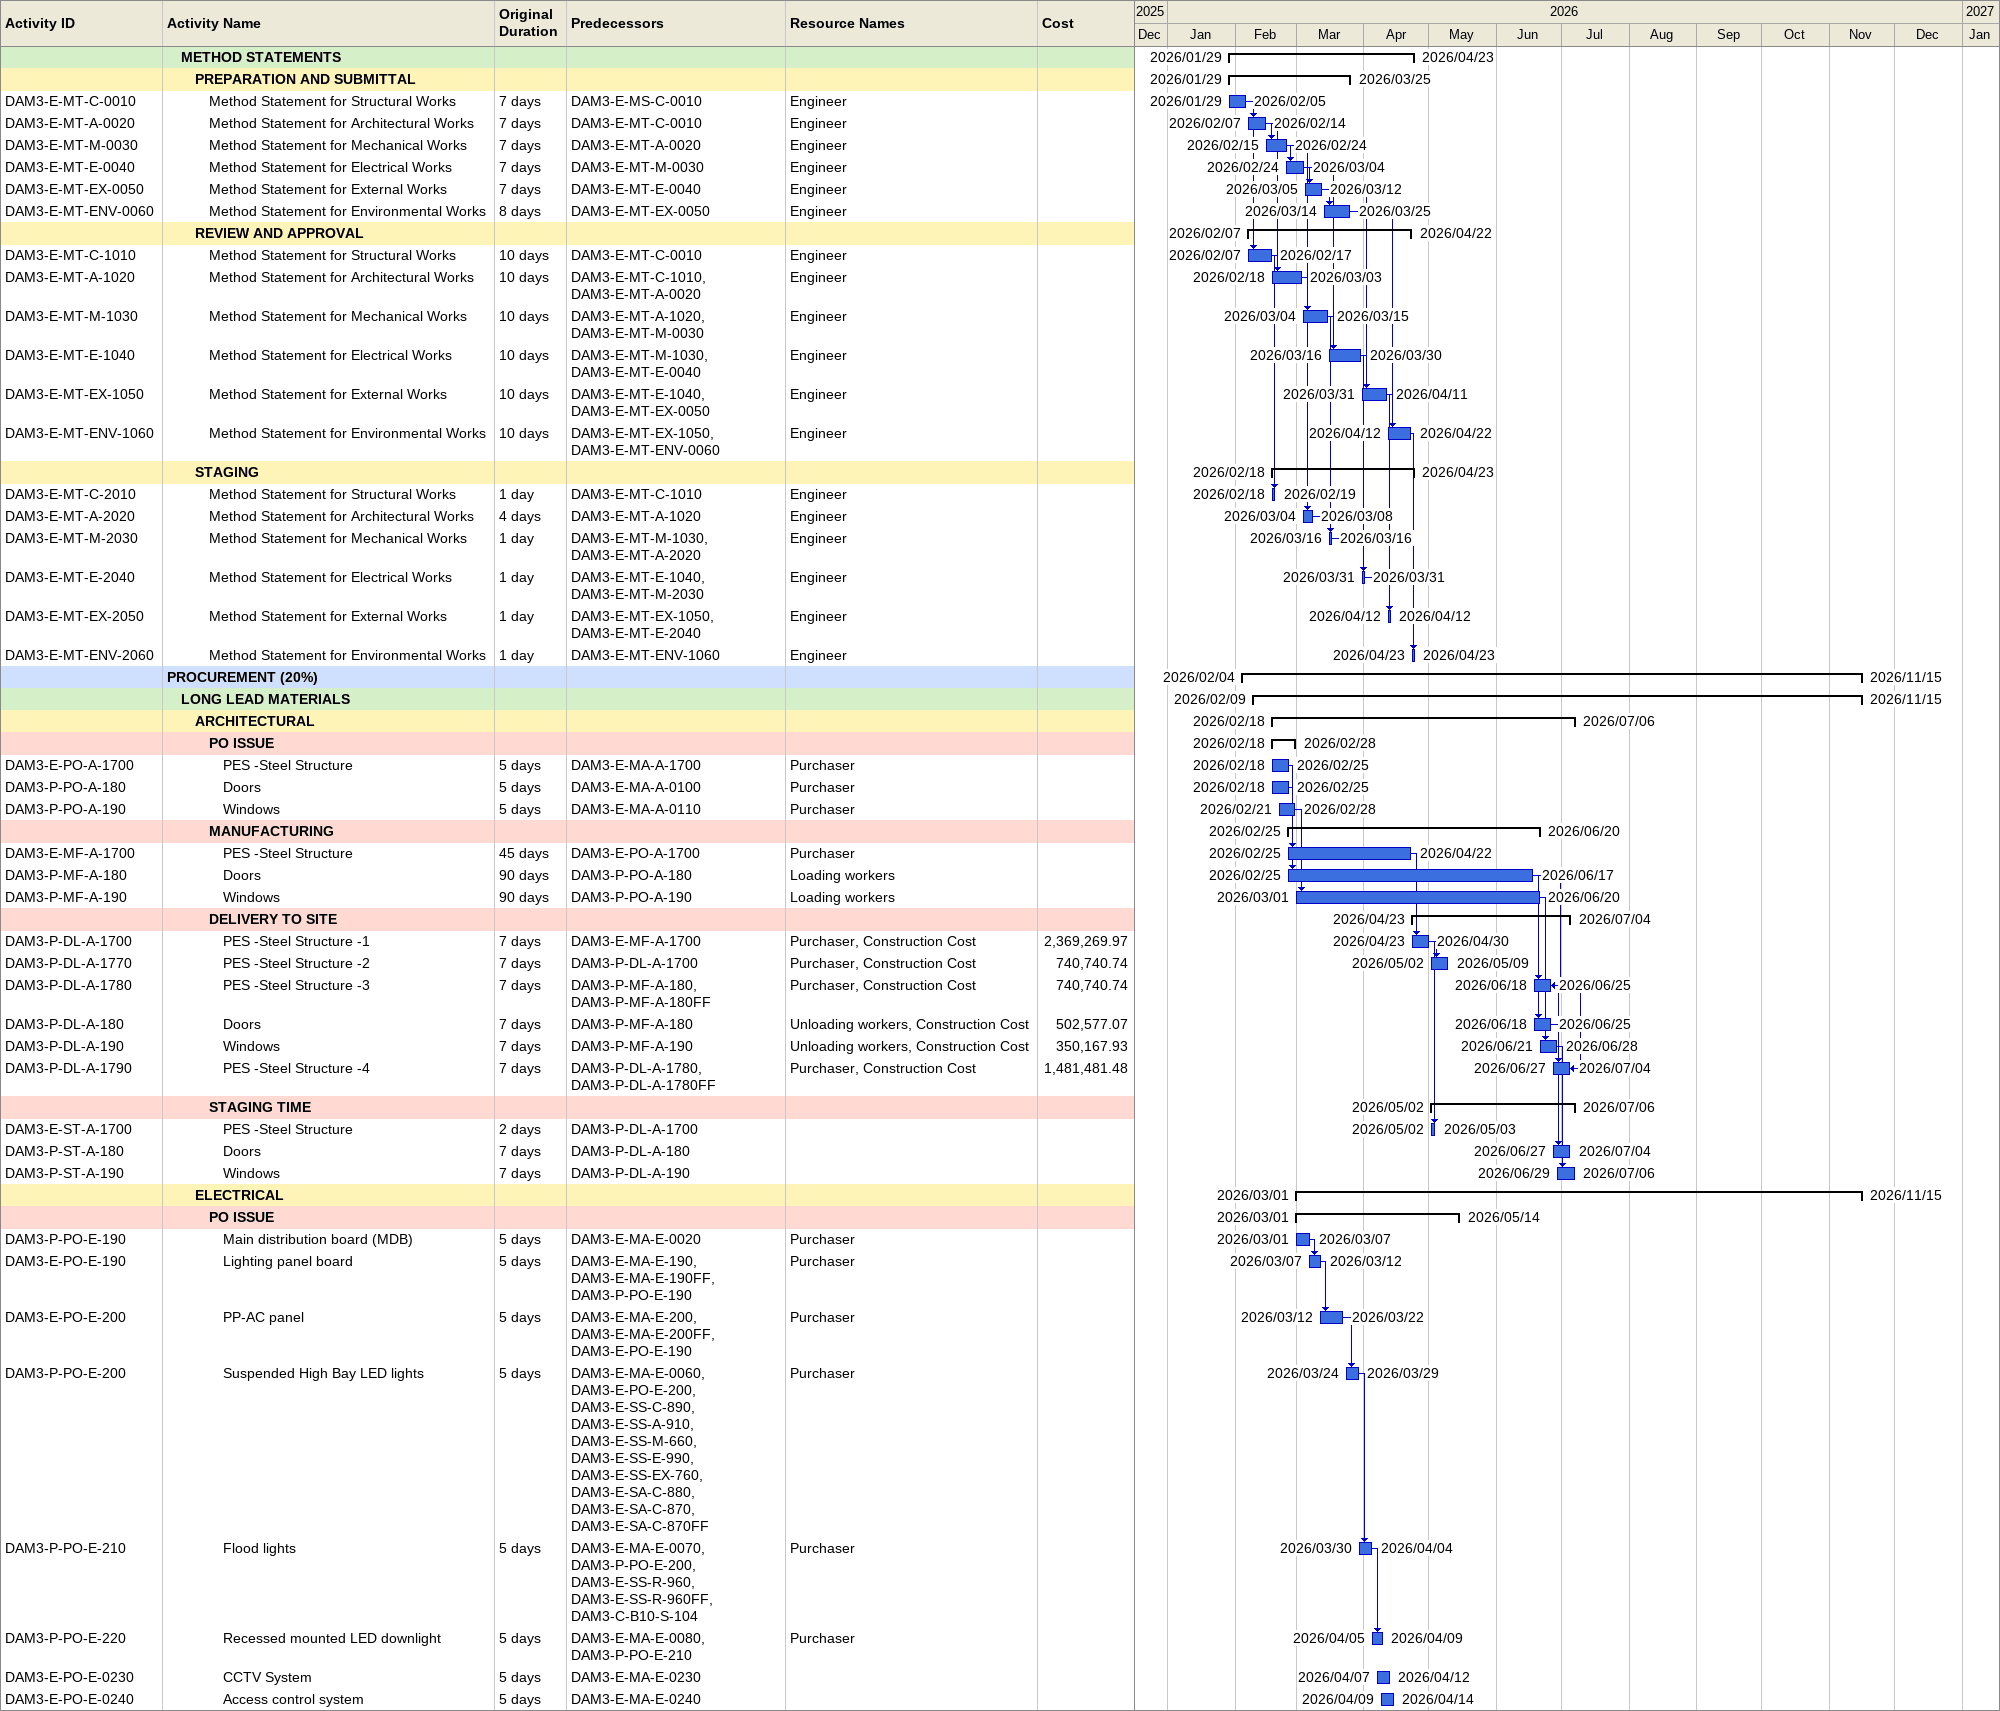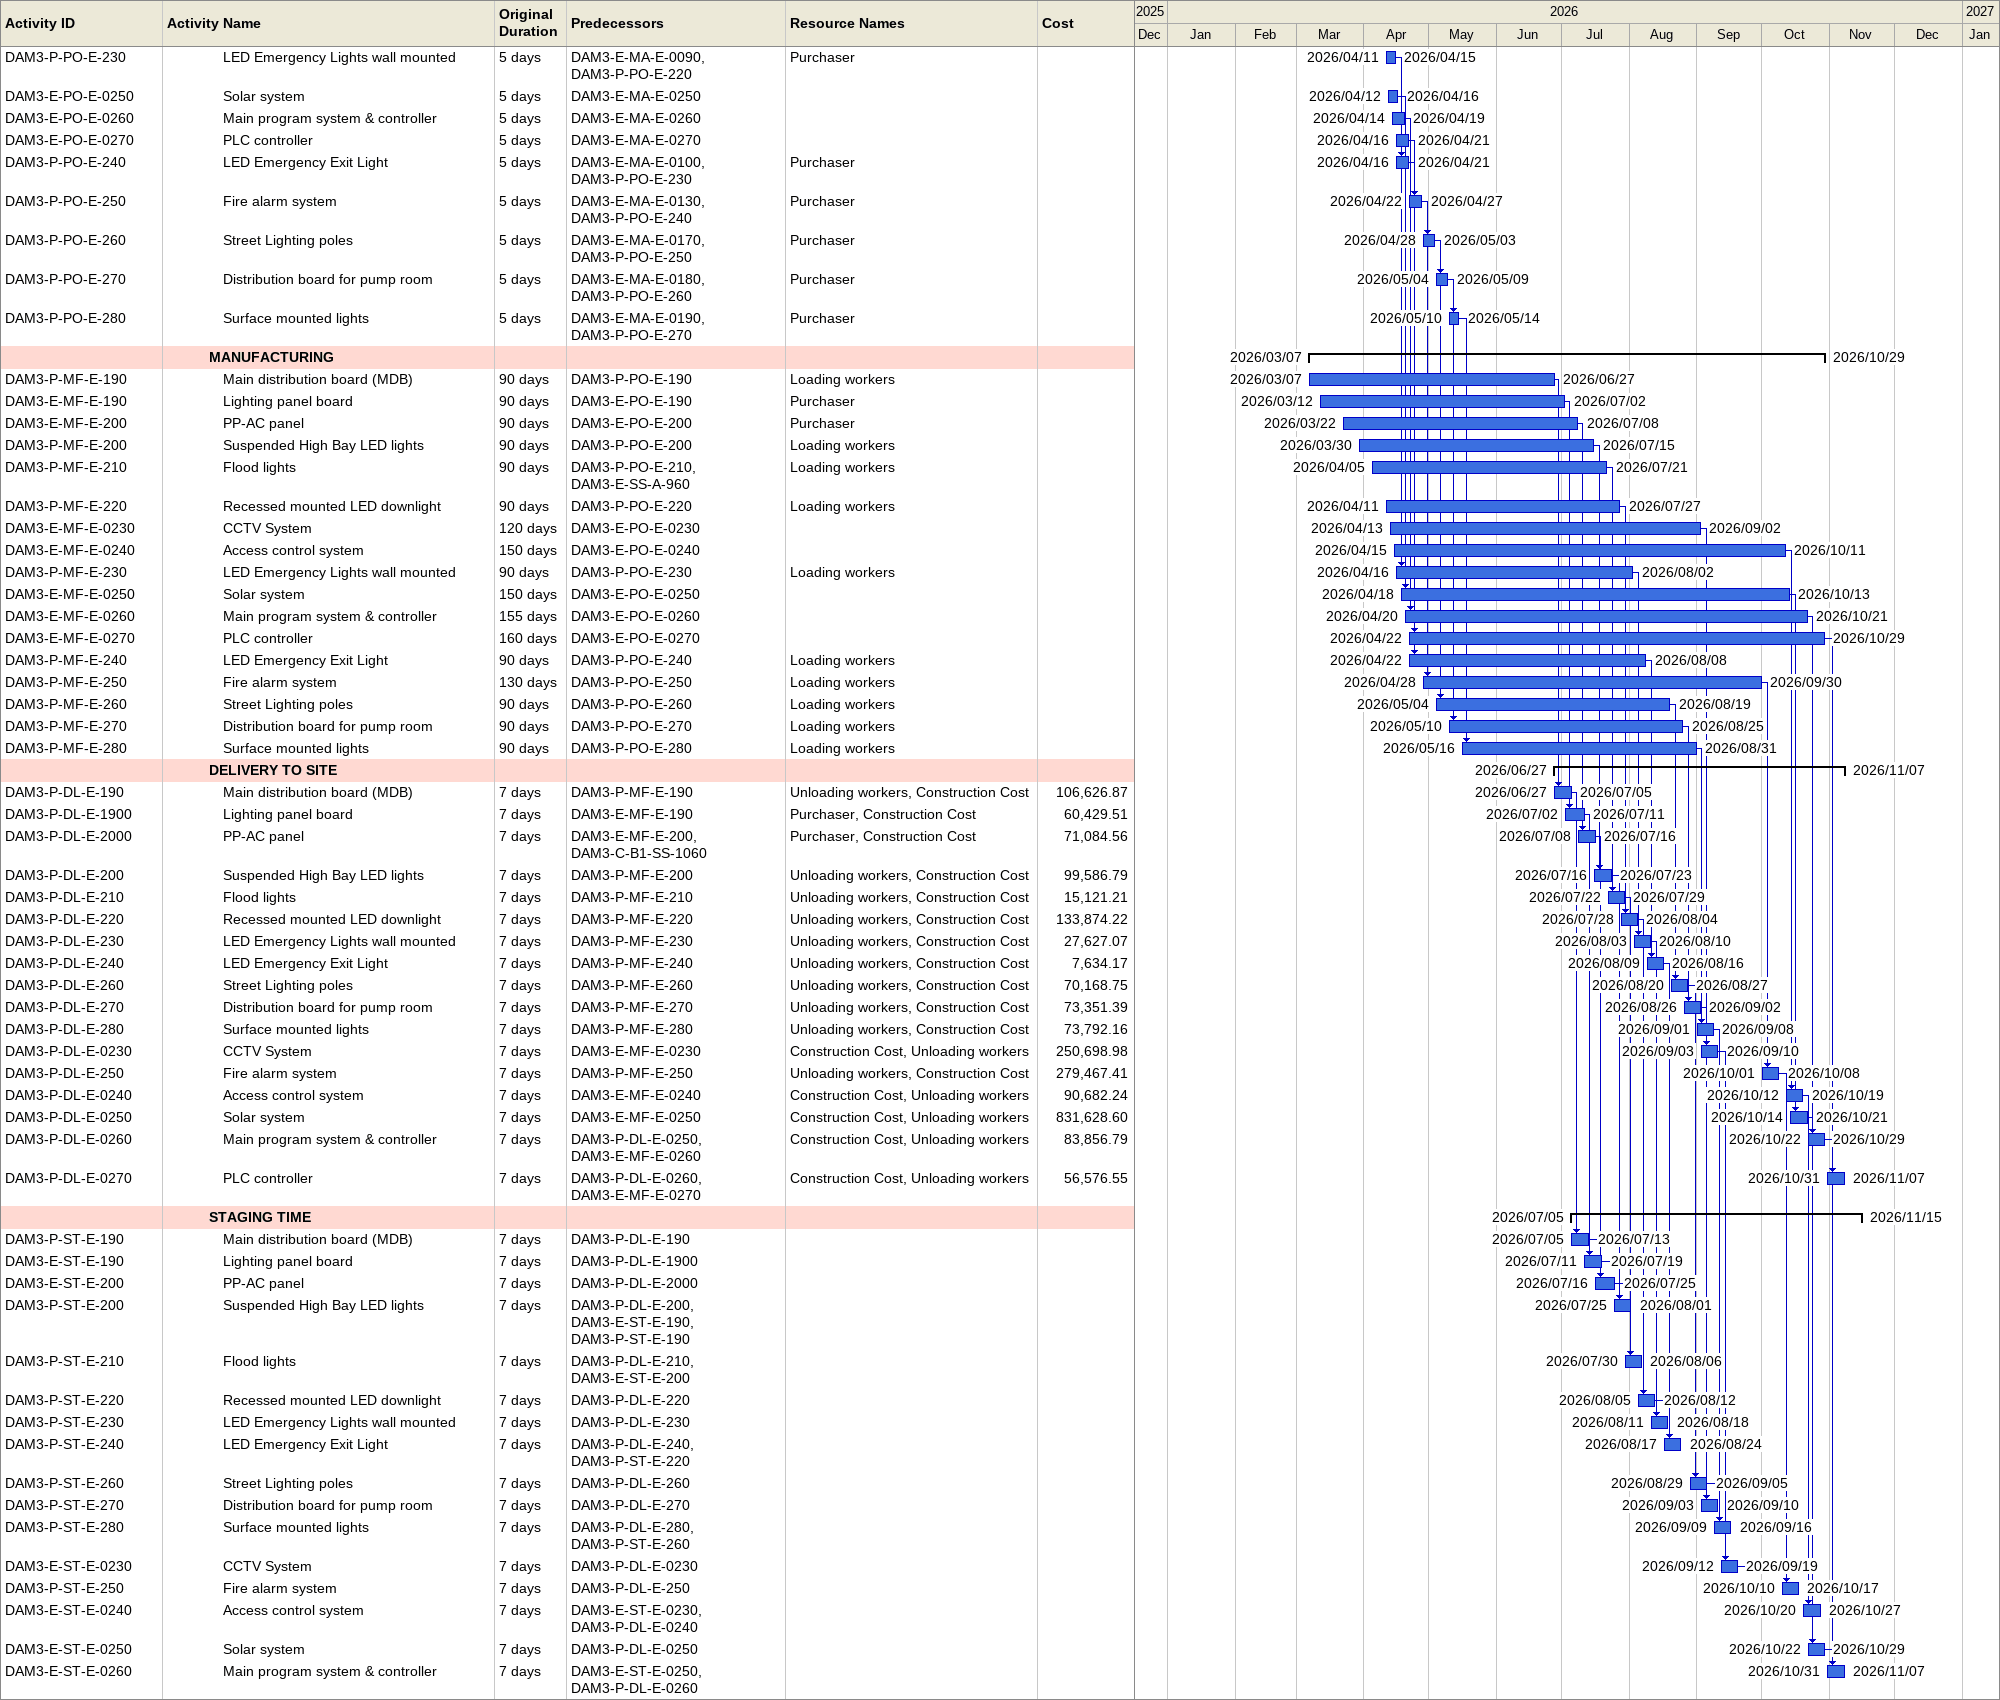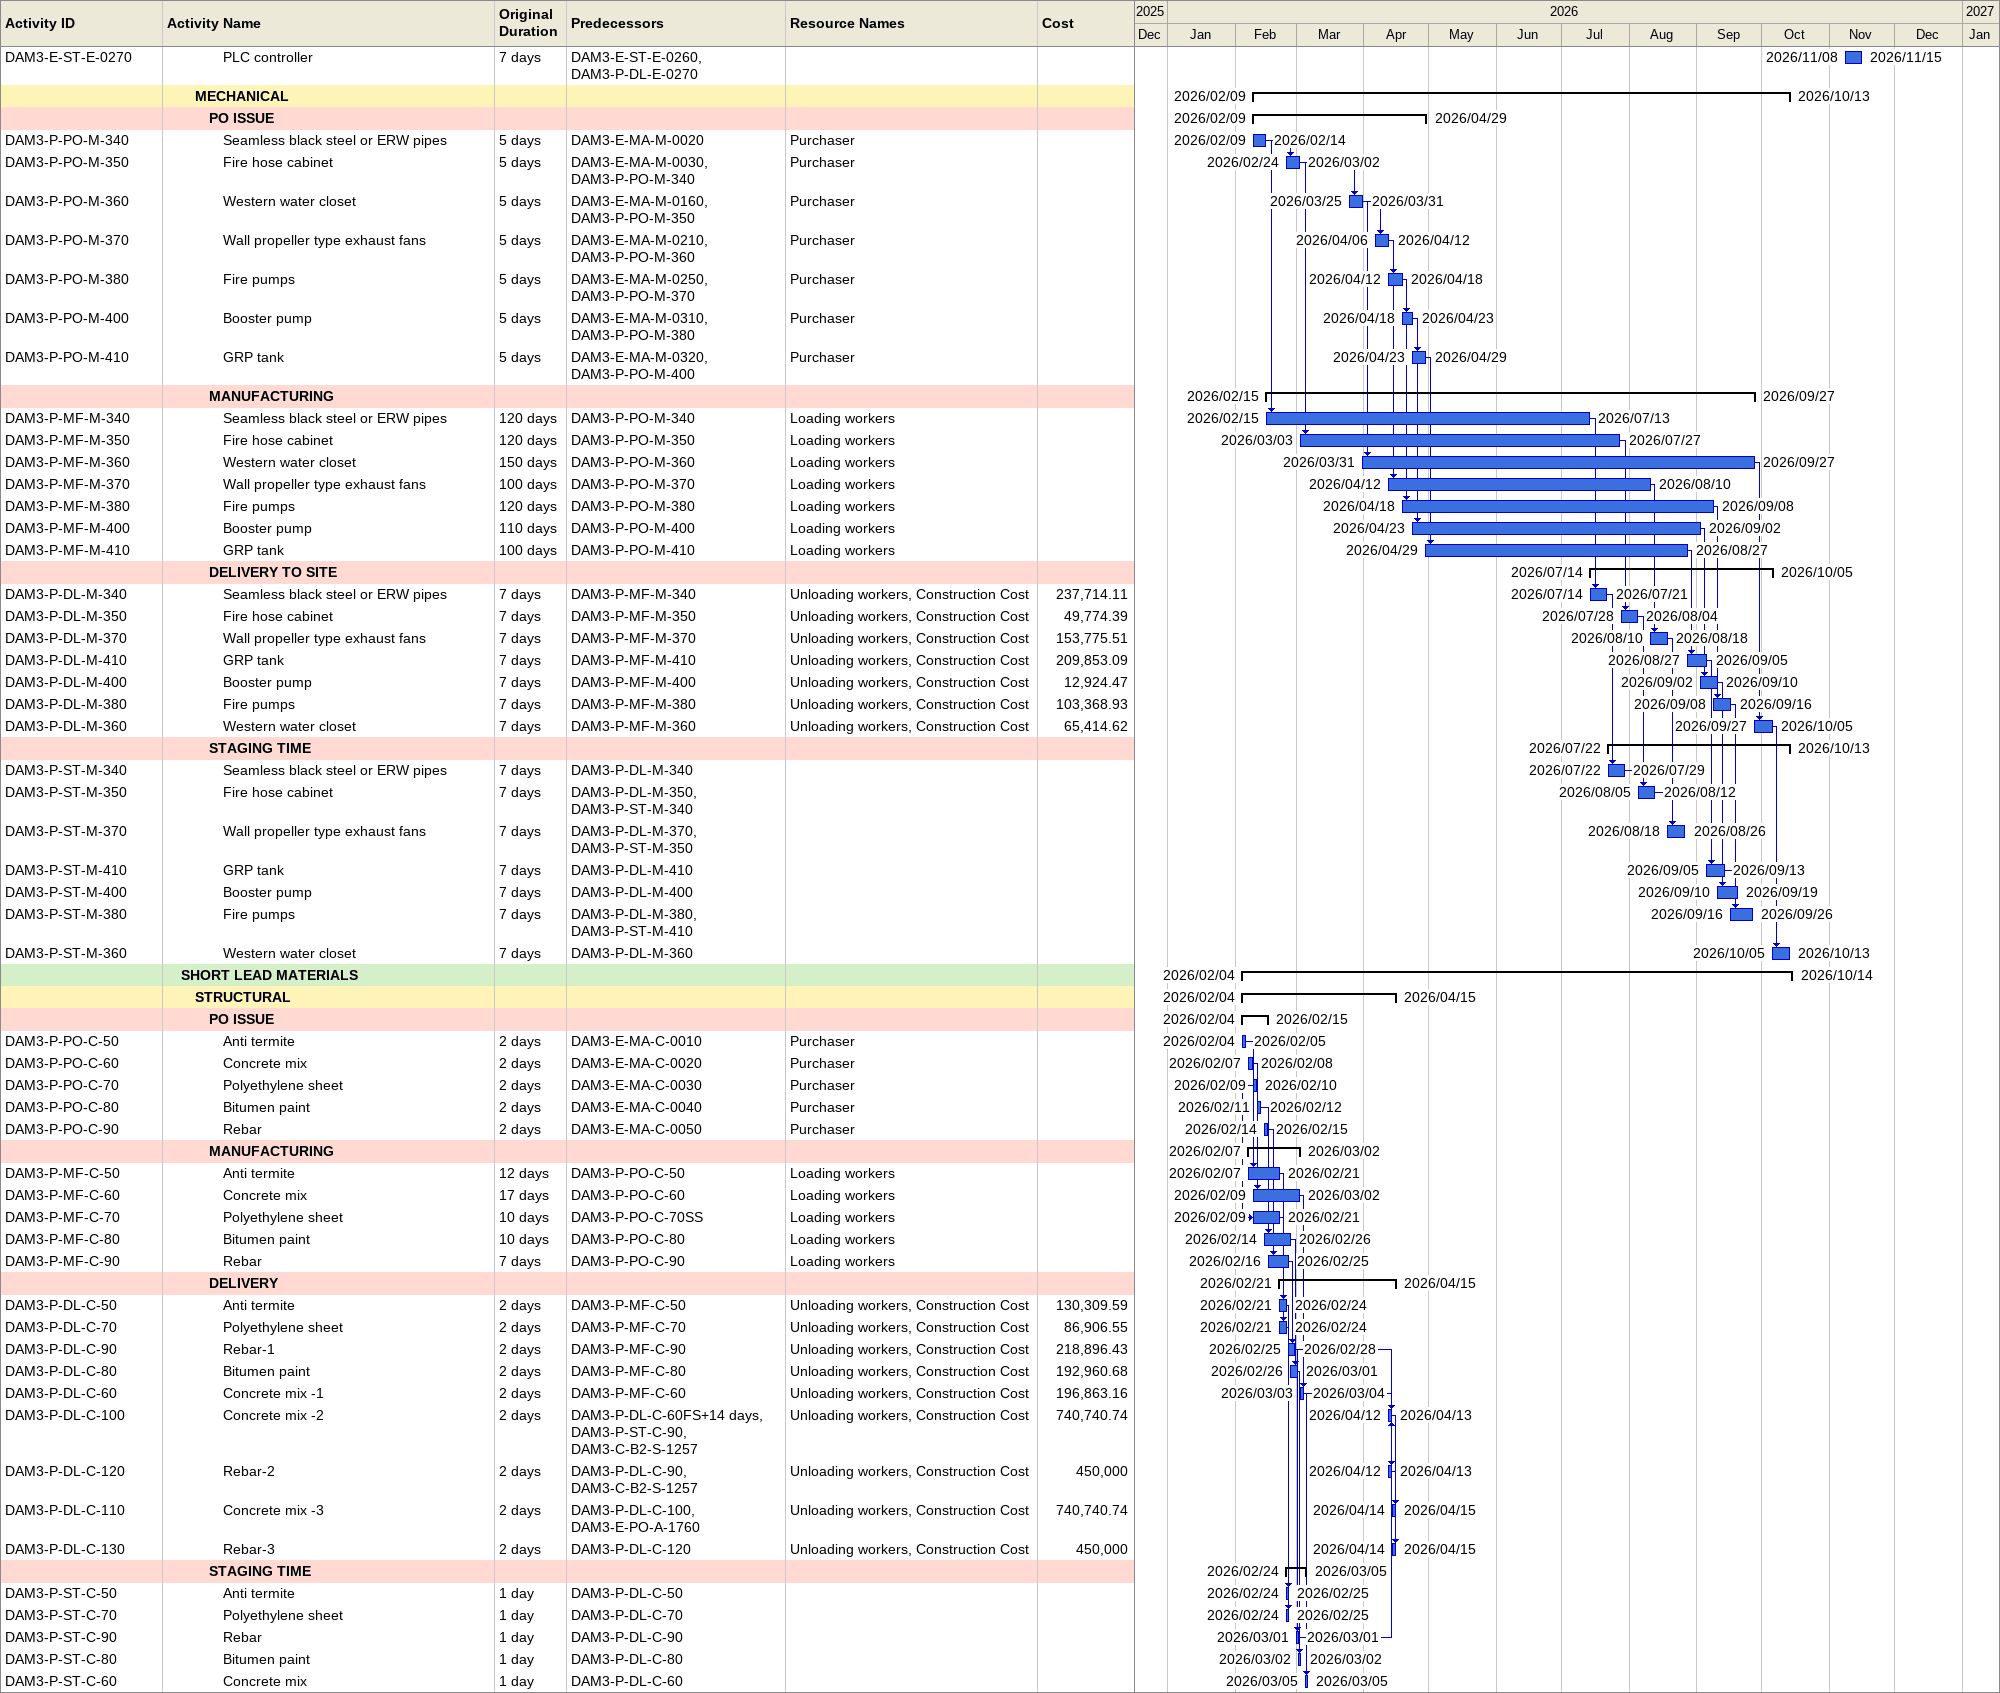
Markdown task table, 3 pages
| ID | Level | Task | Original duration | Start | Finish | Predecessors | Resources | Cost |
|---|---|---|---|---|---|---|---|---|
|  | 2 | **METHOD STATEMENTS** |  | 2026-01-29 | 2026-04-23 |  |  |  |
|  | 3 | **PREPARATION AND SUBMITTAL** |  | 2026-01-29 | 2026-03-25 |  |  |  |
| DAM3-E-MT-C-0010 | 4 | Method Statement for Structural Works | 7d | 2026-01-29 | 2026-02-05 | DAM3-E-MS-C-0010 | Engineer |  |
| DAM3-E-MT-A-0020 | 4 | Method Statement for Architectural Works | 7d | 2026-02-07 | 2026-02-14 | DAM3-E-MT-C-0010 | Engineer |  |
| DAM3-E-MT-M-0030 | 4 | Method Statement for Mechanical Works | 7d | 2026-02-15 | 2026-02-24 | DAM3-E-MT-A-0020 | Engineer |  |
| DAM3-E-MT-E-0040 | 4 | Method Statement for Electrical Works | 7d | 2026-02-24 | 2026-03-04 | DAM3-E-MT-M-0030 | Engineer |  |
| DAM3-E-MT-EX-0050 | 4 | Method Statement for External Works | 7d | 2026-03-05 | 2026-03-12 | DAM3-E-MT-E-0040 | Engineer |  |
| DAM3-E-MT-ENV-0060 | 4 | Method Statement for Environmental Works | 8d | 2026-03-14 | 2026-03-25 | DAM3-E-MT-EX-0050 | Engineer |  |
|  | 3 | **REVIEW AND APPROVAL** |  | 2026-02-07 | 2026-04-22 |  |  |  |
| DAM3-E-MT-C-1010 | 4 | Method Statement for Structural Works | 10d | 2026-02-07 | 2026-02-17 | DAM3-E-MT-C-0010 | Engineer |  |
| DAM3-E-MT-A-1020 | 4 | Method Statement for Architectural Works | 10d | 2026-02-18 | 2026-03-03 | DAM3-E-MT-C-1010, DAM3-E-MT-A-0020 | Engineer |  |
| DAM3-E-MT-M-1030 | 4 | Method Statement for Mechanical Works | 10d | 2026-03-04 | 2026-03-15 | DAM3-E-MT-A-1020, DAM3-E-MT-M-0030 | Engineer |  |
| DAM3-E-MT-E-1040 | 4 | Method Statement for Electrical Works | 10d | 2026-03-16 | 2026-03-30 | DAM3-E-MT-M-1030, DAM3-E-MT-E-0040 | Engineer |  |
| DAM3-E-MT-EX-1050 | 4 | Method Statement for External Works | 10d | 2026-03-31 | 2026-04-11 | DAM3-E-MT-E-1040, DAM3-E-MT-EX-0050 | Engineer |  |
| DAM3-E-MT-ENV-1060 | 4 | Method Statement for Environmental Works | 10d | 2026-04-12 | 2026-04-22 | DAM3-E-MT-EX-1050, DAM3-E-MT-ENV-0060 | Engineer |  |
|  | 3 | **STAGING** |  | 2026-02-18 | 2026-04-23 |  |  |  |
| DAM3-E-MT-C-2010 | 4 | Method Statement for Structural Works | 1d | 2026-02-18 | 2026-02-19 | DAM3-E-MT-C-1010 | Engineer |  |
| DAM3-E-MT-A-2020 | 4 | Method Statement for Architectural Works | 4d | 2026-03-04 | 2026-03-08 | DAM3-E-MT-A-1020 | Engineer |  |
| DAM3-E-MT-M-2030 | 4 | Method Statement for Mechanical Works | 1d | 2026-03-16 | 2026-03-16 | DAM3-E-MT-M-1030, DAM3-E-MT-A-2020 | Engineer |  |
| DAM3-E-MT-E-2040 | 4 | Method Statement for Electrical Works | 1d | 2026-03-31 | 2026-03-31 | DAM3-E-MT-E-1040, DAM3-E-MT-M-2030 | Engineer |  |
| DAM3-E-MT-EX-2050 | 4 | Method Statement for External Works | 1d | 2026-04-12 | 2026-04-12 | DAM3-E-MT-EX-1050, DAM3-E-MT-E-2040 | Engineer |  |
| DAM3-E-MT-ENV-2060 | 4 | Method Statement for Environmental Works | 1d | 2026-04-23 | 2026-04-23 | DAM3-E-MT-ENV-1060 | Engineer |  |
|  | 1 | **PROCUREMENT (20%)** |  | 2026-02-04 | 2026-11-15 |  |  |  |
|  | 2 | **LONG LEAD MATERIALS** |  | 2026-02-09 | 2026-11-15 |  |  |  |
|  | 3 | **ARCHITECTURAL** |  | 2026-02-18 | 2026-07-06 |  |  |  |
|  | 4 | **PO ISSUE** |  | 2026-02-18 | 2026-02-28 |  |  |  |
| DAM3-E-PO-A-1700 | 5 | PES -Steel Structure | 5d | 2026-02-18 | 2026-02-25 | DAM3-E-MA-A-1700 | Purchaser |  |
| DAM3-P-PO-A-180 | 5 | Doors | 5d | 2026-02-18 | 2026-02-25 | DAM3-E-MA-A-0100 | Purchaser |  |
| DAM3-P-PO-A-190 | 5 | Windows | 5d | 2026-02-21 | 2026-02-28 | DAM3-E-MA-A-0110 | Purchaser |  |
|  | 4 | **MANUFACTURING** |  | 2026-02-25 | 2026-06-20 |  |  |  |
| DAM3-E-MF-A-1700 | 5 | PES -Steel Structure | 45d | 2026-02-25 | 2026-04-22 | DAM3-E-PO-A-1700 | Purchaser |  |
| DAM3-P-MF-A-180 | 5 | Doors | 90d | 2026-02-25 | 2026-06-17 | DAM3-P-PO-A-180 | Loading workers |  |
| DAM3-P-MF-A-190 | 5 | Windows | 90d | 2026-03-01 | 2026-06-20 | DAM3-P-PO-A-190 | Loading workers |  |
|  | 4 | **DELIVERY TO SITE** |  | 2026-04-23 | 2026-07-04 |  |  |  |
| DAM3-P-DL-A-1700 | 5 | PES -Steel Structure -1 | 7d | 2026-04-23 | 2026-04-30 | DAM3-E-MF-A-1700 | Purchaser, Construction Cost | 2369269.97 |
| DAM3-P-DL-A-1770 | 5 | PES -Steel Structure -2 | 7d | 2026-05-02 | 2026-05-09 | DAM3-P-DL-A-1700 | Purchaser, Construction Cost | 740740.74 |
| DAM3-P-DL-A-1780 | 5 | PES -Steel Structure -3 | 7d | 2026-06-18 | 2026-06-25 | DAM3-P-MF-A-180, DAM3-P-MF-A-180FF | Purchaser, Construction Cost | 740740.74 |
| DAM3-P-DL-A-180 | 5 | Doors | 7d | 2026-06-18 | 2026-06-25 | DAM3-P-MF-A-180 | Unloading workers, Construction Cost | 502577.07 |
| DAM3-P-DL-A-190 | 5 | Windows | 7d | 2026-06-21 | 2026-06-28 | DAM3-P-MF-A-190 | Unloading workers, Construction Cost | 350167.93 |
| DAM3-P-DL-A-1790 | 5 | PES -Steel Structure -4 | 7d | 2026-06-27 | 2026-07-04 | DAM3-P-DL-A-1780, DAM3-P-DL-A-1780FF | Purchaser, Construction Cost | 1481481.48 |
|  | 4 | **STAGING TIME** |  | 2026-05-02 | 2026-07-06 |  |  |  |
| DAM3-E-ST-A-1700 | 5 | PES -Steel Structure | 2d | 2026-05-02 | 2026-05-03 | DAM3-P-DL-A-1700 |  |  |
| DAM3-P-ST-A-180 | 5 | Doors | 7d | 2026-06-27 | 2026-07-04 | DAM3-P-DL-A-180 |  |  |
| DAM3-P-ST-A-190 | 5 | Windows | 7d | 2026-06-29 | 2026-07-06 | DAM3-P-DL-A-190 |  |  |
|  | 3 | **ELECTRICAL** |  | 2026-03-01 | 2026-11-15 |  |  |  |
|  | 4 | **PO ISSUE** |  | 2026-03-01 | 2026-05-14 |  |  |  |
| DAM3-P-PO-E-190 | 5 | Main distribution board (MDB) | 5d | 2026-03-01 | 2026-03-07 | DAM3-E-MA-E-0020 | Purchaser |  |
| DAM3-E-PO-E-190 | 5 | Lighting panel board | 5d | 2026-03-07 | 2026-03-12 | DAM3-E-MA-E-190, DAM3-E-MA-E-190FF, DAM3-P-PO-E-190 | Purchaser |  |
| DAM3-E-PO-E-200 | 5 | PP-AC panel | 5d | 2026-03-12 | 2026-03-22 | DAM3-E-MA-E-200, DAM3-E-MA-E-200FF, DAM3-E-PO-E-190 | Purchaser |  |
| DAM3-P-PO-E-200 | 5 | Suspended High Bay LED lights | 5d | 2026-03-24 | 2026-03-29 | DAM3-E-MA-E-0060, DAM3-E-PO-E-200, DAM3-E-SS-C-890, DAM3-E-SS-A-910, DAM3-E-SS-M-660, DAM3-E-SS-E-990, DAM3-E-SS-EX-760, DAM3-E-SA-C-880, DAM3-E-SA-C-870, DAM3-E-SA-C-870FF | Purchaser |  |
| DAM3-P-PO-E-210 | 5 | Flood lights | 5d | 2026-03-30 | 2026-04-04 | DAM3-E-MA-E-0070, DAM3-P-PO-E-200, DAM3-E-SS-R-960, DAM3-E-SS-R-960FF, DAM3-C-B10-S-104 | Purchaser |  |
| DAM3-P-PO-E-220 | 5 | Recessed mounted LED downlight | 5d | 2026-04-05 | 2026-04-09 | DAM3-E-MA-E-0080, DAM3-P-PO-E-210 | Purchaser |  |
| DAM3-E-PO-E-0230 | 5 | CCTV System | 5d | 2026-04-07 | 2026-04-12 | DAM3-E-MA-E-0230 |  |  |
| DAM3-E-PO-E-0240 | 5 | Access control system | 5d | 2026-04-09 | 2026-04-14 | DAM3-E-MA-E-0240 |  |  |
| DAM3-P-PO-E-230 | 5 | LED Emergency Lights wall mounted | 5d | 2026-04-11 | 2026-04-15 | DAM3-E-MA-E-0090, DAM3-P-PO-E-220 | Purchaser |  |
| DAM3-E-PO-E-0250 | 5 | Solar system | 5d | 2026-04-12 | 2026-04-16 | DAM3-E-MA-E-0250 |  |  |
| DAM3-E-PO-E-0260 | 5 | Main program system & controller | 5d | 2026-04-14 | 2026-04-19 | DAM3-E-MA-E-0260 |  |  |
| DAM3-E-PO-E-0270 | 5 | PLC controller | 5d | 2026-04-16 | 2026-04-21 | DAM3-E-MA-E-0270 |  |  |
| DAM3-P-PO-E-240 | 5 | LED Emergency Exit Light | 5d | 2026-04-16 | 2026-04-21 | DAM3-E-MA-E-0100, DAM3-P-PO-E-230 | Purchaser |  |
| DAM3-P-PO-E-250 | 5 | Fire alarm system | 5d | 2026-04-22 | 2026-04-27 | DAM3-E-MA-E-0130, DAM3-P-PO-E-240 | Purchaser |  |
| DAM3-P-PO-E-260 | 5 | Street Lighting poles | 5d | 2026-04-28 | 2026-05-03 | DAM3-E-MA-E-0170, DAM3-P-PO-E-250 | Purchaser |  |
| DAM3-P-PO-E-270 | 5 | Distribution board for pump room | 5d | 2026-05-04 | 2026-05-09 | DAM3-E-MA-E-0180, DAM3-P-PO-E-260 | Purchaser |  |
| DAM3-P-PO-E-280 | 5 | Surface mounted lights | 5d | 2026-05-10 | 2026-05-14 | DAM3-E-MA-E-0190, DAM3-P-PO-E-270 | Purchaser |  |
|  | 4 | **MANUFACTURING** |  | 2026-03-07 | 2026-10-29 |  |  |  |
| DAM3-P-MF-E-190 | 5 | Main distribution board (MDB) | 90d | 2026-03-07 | 2026-06-27 | DAM3-P-PO-E-190 | Loading workers |  |
| DAM3-E-MF-E-190 | 5 | Lighting panel board | 90d | 2026-03-12 | 2026-07-02 | DAM3-E-PO-E-190 | Purchaser |  |
| DAM3-E-MF-E-200 | 5 | PP-AC panel | 90d | 2026-03-22 | 2026-07-08 | DAM3-E-PO-E-200 | Purchaser |  |
| DAM3-P-MF-E-200 | 5 | Suspended High Bay LED lights | 90d | 2026-03-30 | 2026-07-15 | DAM3-P-PO-E-200 | Loading workers |  |
| DAM3-P-MF-E-210 | 5 | Flood lights | 90d | 2026-04-05 | 2026-07-21 | DAM3-P-PO-E-210, DAM3-E-SS-A-960 | Loading workers |  |
| DAM3-P-MF-E-220 | 5 | Recessed mounted LED downlight | 90d | 2026-04-11 | 2026-07-27 | DAM3-P-PO-E-220 | Loading workers |  |
| DAM3-E-MF-E-0230 | 5 | CCTV System | 120d | 2026-04-13 | 2026-09-02 | DAM3-E-PO-E-0230 |  |  |
| DAM3-E-MF-E-0240 | 5 | Access control system | 150d | 2026-04-15 | 2026-10-11 | DAM3-E-PO-E-0240 |  |  |
| DAM3-P-MF-E-230 | 5 | LED Emergency Lights wall mounted | 90d | 2026-04-16 | 2026-08-02 | DAM3-P-PO-E-230 | Loading workers |  |
| DAM3-E-MF-E-0250 | 5 | Solar system | 150d | 2026-04-18 | 2026-10-13 | DAM3-E-PO-E-0250 |  |  |
| DAM3-E-MF-E-0260 | 5 | Main program system & controller | 155d | 2026-04-20 | 2026-10-21 | DAM3-E-PO-E-0260 |  |  |
| DAM3-E-MF-E-0270 | 5 | PLC controller | 160d | 2026-04-22 | 2026-10-29 | DAM3-E-PO-E-0270 |  |  |
| DAM3-P-MF-E-240 | 5 | LED Emergency Exit Light | 90d | 2026-04-22 | 2026-08-08 | DAM3-P-PO-E-240 | Loading workers |  |
| DAM3-P-MF-E-250 | 5 | Fire alarm system | 130d | 2026-04-28 | 2026-09-30 | DAM3-P-PO-E-250 | Loading workers |  |
| DAM3-P-MF-E-260 | 5 | Street Lighting poles | 90d | 2026-05-04 | 2026-08-19 | DAM3-P-PO-E-260 | Loading workers |  |
| DAM3-P-MF-E-270 | 5 | Distribution board for pump room | 90d | 2026-05-10 | 2026-08-25 | DAM3-P-PO-E-270 | Loading workers |  |
| DAM3-P-MF-E-280 | 5 | Surface mounted lights | 90d | 2026-05-16 | 2026-08-31 | DAM3-P-PO-E-280 | Loading workers |  |
|  | 4 | **DELIVERY TO SITE** |  | 2026-06-27 | 2026-11-07 |  |  |  |
| DAM3-P-DL-E-190 | 5 | Main distribution board (MDB) | 7d | 2026-06-27 | 2026-07-05 | DAM3-P-MF-E-190 | Unloading workers, Construction Cost | 106626.87 |
| DAM3-P-DL-E-1900 | 5 | Lighting panel board | 7d | 2026-07-02 | 2026-07-11 | DAM3-E-MF-E-190 | Purchaser, Construction Cost | 60429.51 |
| DAM3-P-DL-E-2000 | 5 | PP-AC panel | 7d | 2026-07-08 | 2026-07-16 | DAM3-E-MF-E-200, DAM3-C-B1-SS-1060 | Purchaser, Construction Cost | 71084.56 |
| DAM3-P-DL-E-200 | 5 | Suspended High Bay LED lights | 7d | 2026-07-16 | 2026-07-23 | DAM3-P-MF-E-200 | Unloading workers, Construction Cost | 99586.79 |
| DAM3-P-DL-E-210 | 5 | Flood lights | 7d | 2026-07-22 | 2026-07-29 | DAM3-P-MF-E-210 | Unloading workers, Construction Cost | 15121.21 |
| DAM3-P-DL-E-220 | 5 | Recessed mounted LED downlight | 7d | 2026-07-28 | 2026-08-04 | DAM3-P-MF-E-220 | Unloading workers, Construction Cost | 133874.22 |
| DAM3-P-DL-E-230 | 5 | LED Emergency Lights wall mounted | 7d | 2026-08-03 | 2026-08-10 | DAM3-P-MF-E-230 | Unloading workers, Construction Cost | 27627.07 |
| DAM3-P-DL-E-240 | 5 | LED Emergency Exit Light | 7d | 2026-08-09 | 2026-08-16 | DAM3-P-MF-E-240 | Unloading workers, Construction Cost | 7634.17 |
| DAM3-P-DL-E-260 | 5 | Street Lighting poles | 7d | 2026-08-20 | 2026-08-27 | DAM3-P-MF-E-260 | Unloading workers, Construction Cost | 70168.75 |
| DAM3-P-DL-E-270 | 5 | Distribution board for pump room | 7d | 2026-08-26 | 2026-09-02 | DAM3-P-MF-E-270 | Unloading workers, Construction Cost | 73351.39 |
| DAM3-P-DL-E-280 | 5 | Surface mounted lights | 7d | 2026-09-01 | 2026-09-08 | DAM3-P-MF-E-280 | Unloading workers, Construction Cost | 73792.16 |
| DAM3-P-DL-E-0230 | 5 | CCTV System | 7d | 2026-09-03 | 2026-09-10 | DAM3-E-MF-E-0230 | Construction Cost, Unloading workers | 250698.98 |
| DAM3-P-DL-E-250 | 5 | Fire alarm system | 7d | 2026-10-01 | 2026-10-08 | DAM3-P-MF-E-250 | Unloading workers, Construction Cost | 279467.41 |
| DAM3-P-DL-E-0240 | 5 | Access control system | 7d | 2026-10-12 | 2026-10-19 | DAM3-E-MF-E-0240 | Construction Cost, Unloading workers | 90682.24 |
| DAM3-P-DL-E-0250 | 5 | Solar system | 7d | 2026-10-14 | 2026-10-21 | DAM3-E-MF-E-0250 | Construction Cost, Unloading workers | 831628.60 |
| DAM3-P-DL-E-0260 | 5 | Main program system & controller | 7d | 2026-10-22 | 2026-10-29 | DAM3-P-DL-E-0250, DAM3-E-MF-E-0260 | Construction Cost, Unloading workers | 83856.79 |
| DAM3-P-DL-E-0270 | 5 | PLC controller | 7d | 2026-10-31 | 2026-11-07 | DAM3-P-DL-E-0260, DAM3-E-MF-E-0270 | Construction Cost, Unloading workers | 56576.55 |
|  | 4 | **STAGING TIME** |  | 2026-07-05 | 2026-11-15 |  |  |  |
| DAM3-P-ST-E-190 | 5 | Main distribution board (MDB) | 7d | 2026-07-05 | 2026-07-13 | DAM3-P-DL-E-190 |  |  |
| DAM3-E-ST-E-190 | 5 | Lighting panel board | 7d | 2026-07-11 | 2026-07-19 | DAM3-P-DL-E-1900 |  |  |
| DAM3-E-ST-E-200 | 5 | PP-AC panel | 7d | 2026-07-16 | 2026-07-25 | DAM3-P-DL-E-2000 |  |  |
| DAM3-P-ST-E-200 | 5 | Suspended High Bay LED lights | 7d | 2026-07-25 | 2026-08-01 | DAM3-P-DL-E-200, DAM3-E-ST-E-190, DAM3-P-ST-E-190 |  |  |
| DAM3-P-ST-E-210 | 5 | Flood lights | 7d | 2026-07-30 | 2026-08-06 | DAM3-P-DL-E-210, DAM3-E-ST-E-200 |  |  |
| DAM3-P-ST-E-220 | 5 | Recessed mounted LED downlight | 7d | 2026-08-05 | 2026-08-12 | DAM3-P-DL-E-220 |  |  |
| DAM3-P-ST-E-230 | 5 | LED Emergency Lights wall mounted | 7d | 2026-08-11 | 2026-08-18 | DAM3-P-DL-E-230 |  |  |
| DAM3-P-ST-E-240 | 5 | LED Emergency Exit Light | 7d | 2026-08-17 | 2026-08-24 | DAM3-P-DL-E-240, DAM3-P-ST-E-220 |  |  |
| DAM3-P-ST-E-260 | 5 | Street Lighting poles | 7d | 2026-08-29 | 2026-09-05 | DAM3-P-DL-E-260 |  |  |
| DAM3-P-ST-E-270 | 5 | Distribution board for pump room | 7d | 2026-09-03 | 2026-09-10 | DAM3-P-DL-E-270 |  |  |
| DAM3-P-ST-E-280 | 5 | Surface mounted lights | 7d | 2026-09-09 | 2026-09-16 | DAM3-P-DL-E-280, DAM3-P-ST-E-260 |  |  |
| DAM3-E-ST-E-0230 | 5 | CCTV System | 7d | 2026-09-12 | 2026-09-19 | DAM3-P-DL-E-0230 |  |  |
| DAM3-P-ST-E-250 | 5 | Fire alarm system | 7d | 2026-10-10 | 2026-10-17 | DAM3-P-DL-E-250 |  |  |
| DAM3-E-ST-E-0240 | 5 | Access control system | 7d | 2026-10-20 | 2026-10-27 | DAM3-E-ST-E-0230, DAM3-P-DL-E-0240 |  |  |
| DAM3-E-ST-E-0250 | 5 | Solar system | 7d | 2026-10-22 | 2026-10-29 | DAM3-P-DL-E-0250 |  |  |
| DAM3-E-ST-E-0260 | 5 | Main program system & controller | 7d | 2026-10-31 | 2026-11-07 | DAM3-E-ST-E-0250, DAM3-P-DL-E-0260 |  |  |
| DAM3-E-ST-E-0270 | 5 | PLC controller | 7d | 2026-11-08 | 2026-11-15 | DAM3-E-ST-E-0260, DAM3-P-DL-E-0270 |  |  |
|  | 3 | **MECHANICAL** |  | 2026-02-09 | 2026-10-13 |  |  |  |
|  | 4 | **PO ISSUE** |  | 2026-02-09 | 2026-04-29 |  |  |  |
| DAM3-P-PO-M-340 | 5 | Seamless black steel or ERW pipes | 5d | 2026-02-09 | 2026-02-14 | DAM3-E-MA-M-0020 | Purchaser |  |
| DAM3-P-PO-M-350 | 5 | Fire hose cabinet | 5d | 2026-02-24 | 2026-03-02 | DAM3-E-MA-M-0030, DAM3-P-PO-M-340 | Purchaser |  |
| DAM3-P-PO-M-360 | 5 | Western water closet | 5d | 2026-03-25 | 2026-03-31 | DAM3-E-MA-M-0160, DAM3-P-PO-M-350 | Purchaser |  |
| DAM3-P-PO-M-370 | 5 | Wall propeller type exhaust fans | 5d | 2026-04-06 | 2026-04-12 | DAM3-E-MA-M-0210, DAM3-P-PO-M-360 | Purchaser |  |
| DAM3-P-PO-M-380 | 5 | Fire pumps | 5d | 2026-04-12 | 2026-04-18 | DAM3-E-MA-M-0250, DAM3-P-PO-M-370 | Purchaser |  |
| DAM3-P-PO-M-400 | 5 | Booster pump | 5d | 2026-04-18 | 2026-04-23 | DAM3-E-MA-M-0310, DAM3-P-PO-M-380 | Purchaser |  |
| DAM3-P-PO-M-410 | 5 | GRP tank | 5d | 2026-04-23 | 2026-04-29 | DAM3-E-MA-M-0320, DAM3-P-PO-M-400 | Purchaser |  |
|  | 4 | **MANUFACTURING** |  | 2026-02-15 | 2026-09-27 |  |  |  |
| DAM3-P-MF-M-340 | 5 | Seamless black steel or ERW pipes | 120d | 2026-02-15 | 2026-07-13 | DAM3-P-PO-M-340 | Loading workers |  |
| DAM3-P-MF-M-350 | 5 | Fire hose cabinet | 120d | 2026-03-03 | 2026-07-27 | DAM3-P-PO-M-350 | Loading workers |  |
| DAM3-P-MF-M-360 | 5 | Western water closet | 150d | 2026-03-31 | 2026-09-27 | DAM3-P-PO-M-360 | Loading workers |  |
| DAM3-P-MF-M-370 | 5 | Wall propeller type exhaust fans | 100d | 2026-04-12 | 2026-08-10 | DAM3-P-PO-M-370 | Loading workers |  |
| DAM3-P-MF-M-380 | 5 | Fire pumps | 120d | 2026-04-18 | 2026-09-08 | DAM3-P-PO-M-380 | Loading workers |  |
| DAM3-P-MF-M-400 | 5 | Booster pump | 110d | 2026-04-23 | 2026-09-02 | DAM3-P-PO-M-400 | Loading workers |  |
| DAM3-P-MF-M-410 | 5 | GRP tank | 100d | 2026-04-29 | 2026-08-27 | DAM3-P-PO-M-410 | Loading workers |  |
|  | 4 | **DELIVERY TO SITE** |  | 2026-07-14 | 2026-10-05 |  |  |  |
| DAM3-P-DL-M-340 | 5 | Seamless black steel or ERW pipes | 7d | 2026-07-14 | 2026-07-21 | DAM3-P-MF-M-340 | Unloading workers, Construction Cost | 237714.11 |
| DAM3-P-DL-M-350 | 5 | Fire hose cabinet | 7d | 2026-07-28 | 2026-08-04 | DAM3-P-MF-M-350 | Unloading workers, Construction Cost | 49774.39 |
| DAM3-P-DL-M-370 | 5 | Wall propeller type exhaust fans | 7d | 2026-08-10 | 2026-08-18 | DAM3-P-MF-M-370 | Unloading workers, Construction Cost | 153775.51 |
| DAM3-P-DL-M-410 | 5 | GRP tank | 7d | 2026-08-27 | 2026-09-05 | DAM3-P-MF-M-410 | Unloading workers, Construction Cost | 209853.09 |
| DAM3-P-DL-M-400 | 5 | Booster pump | 7d | 2026-09-02 | 2026-09-10 | DAM3-P-MF-M-400 | Unloading workers, Construction Cost | 12924.47 |
| DAM3-P-DL-M-380 | 5 | Fire pumps | 7d | 2026-09-08 | 2026-09-16 | DAM3-P-MF-M-380 | Unloading workers, Construction Cost | 103368.93 |
| DAM3-P-DL-M-360 | 5 | Western water closet | 7d | 2026-09-27 | 2026-10-05 | DAM3-P-MF-M-360 | Unloading workers, Construction Cost | 65414.62 |
|  | 4 | **STAGING TIME** |  | 2026-07-22 | 2026-10-13 |  |  |  |
| DAM3-P-ST-M-340 | 5 | Seamless black steel or ERW pipes | 7d | 2026-07-22 | 2026-07-29 | DAM3-P-DL-M-340 |  |  |
| DAM3-P-ST-M-350 | 5 | Fire hose cabinet | 7d | 2026-08-05 | 2026-08-12 | DAM3-P-DL-M-350, DAM3-P-ST-M-340 |  |  |
| DAM3-P-ST-M-370 | 5 | Wall propeller type exhaust fans | 7d | 2026-08-18 | 2026-08-26 | DAM3-P-DL-M-370, DAM3-P-ST-M-350 |  |  |
| DAM3-P-ST-M-410 | 5 | GRP tank | 7d | 2026-09-05 | 2026-09-13 | DAM3-P-DL-M-410 |  |  |
| DAM3-P-ST-M-400 | 5 | Booster pump | 7d | 2026-09-10 | 2026-09-19 | DAM3-P-DL-M-400 |  |  |
| DAM3-P-ST-M-380 | 5 | Fire pumps | 7d | 2026-09-16 | 2026-09-26 | DAM3-P-DL-M-380, DAM3-P-ST-M-410 |  |  |
| DAM3-P-ST-M-360 | 5 | Western water closet | 7d | 2026-10-05 | 2026-10-13 | DAM3-P-DL-M-360 |  |  |
|  | 2 | **SHORT LEAD MATERIALS** |  | 2026-02-04 | 2026-10-14 |  |  |  |
|  | 3 | **STRUCTURAL** |  | 2026-02-04 | 2026-04-15 |  |  |  |
|  | 4 | **PO ISSUE** |  | 2026-02-04 | 2026-02-15 |  |  |  |
| DAM3-P-PO-C-50 | 5 | Anti termite | 2d | 2026-02-04 | 2026-02-05 | DAM3-E-MA-C-0010 | Purchaser |  |
| DAM3-P-PO-C-60 | 5 | Concrete mix | 2d | 2026-02-07 | 2026-02-08 | DAM3-E-MA-C-0020 | Purchaser |  |
| DAM3-P-PO-C-70 | 5 | Polyethylene sheet | 2d | 2026-02-09 | 2026-02-10 | DAM3-E-MA-C-0030 | Purchaser |  |
| DAM3-P-PO-C-80 | 5 | Bitumen paint | 2d | 2026-02-11 | 2026-02-12 | DAM3-E-MA-C-0040 | Purchaser |  |
| DAM3-P-PO-C-90 | 5 | Rebar | 2d | 2026-02-14 | 2026-02-15 | DAM3-E-MA-C-0050 | Purchaser |  |
|  | 4 | **MANUFACTURING** |  | 2026-02-07 | 2026-03-02 |  |  |  |
| DAM3-P-MF-C-50 | 5 | Anti termite | 12d | 2026-02-07 | 2026-02-21 | DAM3-P-PO-C-50 | Loading workers |  |
| DAM3-P-MF-C-60 | 5 | Concrete mix | 17d | 2026-02-09 | 2026-03-02 | DAM3-P-PO-C-60 | Loading workers |  |
| DAM3-P-MF-C-70 | 5 | Polyethylene sheet | 10d | 2026-02-09 | 2026-02-21 | DAM3-P-PO-C-70SS | Loading workers |  |
| DAM3-P-MF-C-80 | 5 | Bitumen paint | 10d | 2026-02-14 | 2026-02-26 | DAM3-P-PO-C-80 | Loading workers |  |
| DAM3-P-MF-C-90 | 5 | Rebar | 7d | 2026-02-16 | 2026-02-25 | DAM3-P-PO-C-90 | Loading workers |  |
|  | 4 | **DELIVERY** |  | 2026-02-21 | 2026-04-15 |  |  |  |
| DAM3-P-DL-C-50 | 5 | Anti termite | 2d | 2026-02-21 | 2026-02-24 | DAM3-P-MF-C-50 | Unloading workers, Construction Cost | 130309.59 |
| DAM3-P-DL-C-70 | 5 | Polyethylene sheet | 2d | 2026-02-21 | 2026-02-24 | DAM3-P-MF-C-70 | Unloading workers, Construction Cost | 86906.55 |
| DAM3-P-DL-C-90 | 5 | Rebar-1 | 2d | 2026-02-25 | 2026-02-28 | DAM3-P-MF-C-90 | Unloading workers, Construction Cost | 218896.43 |
| DAM3-P-DL-C-80 | 5 | Bitumen paint | 2d | 2026-02-26 | 2026-03-01 | DAM3-P-MF-C-80 | Unloading workers, Construction Cost | 192960.68 |
| DAM3-P-DL-C-60 | 5 | Concrete mix -1 | 2d | 2026-03-03 | 2026-03-04 | DAM3-P-MF-C-60 | Unloading workers, Construction Cost | 196863.16 |
| DAM3-P-DL-C-100 | 5 | Concrete mix -2 | 2d | 2026-04-12 | 2026-04-13 | DAM3-P-DL-C-60FS+14d, DAM3-P-ST-C-90, DAM3-C-B2-S-1257 | Unloading workers, Construction Cost | 740740.74 |
| DAM3-P-DL-C-120 | 5 | Rebar-2 | 2d | 2026-04-12 | 2026-04-13 | DAM3-P-DL-C-90, DAM3-C-B2-S-1257 | Unloading workers, Construction Cost | 450000 |
| DAM3-P-DL-C-110 | 5 | Concrete mix -3 | 2d | 2026-04-14 | 2026-04-15 | DAM3-P-DL-C-100, DAM3-E-PO-A-1760 | Unloading workers, Construction Cost | 740740.74 |
| DAM3-P-DL-C-130 | 5 | Rebar-3 | 2d | 2026-04-14 | 2026-04-15 | DAM3-P-DL-C-120 | Unloading workers, Construction Cost | 450000 |
|  | 4 | **STAGING TIME** |  | 2026-02-24 | 2026-03-05 |  |  |  |
| DAM3-P-ST-C-50 | 5 | Anti termite | 1d | 2026-02-24 | 2026-02-25 | DAM3-P-DL-C-50 |  |  |
| DAM3-P-ST-C-70 | 5 | Polyethylene sheet | 1d | 2026-02-24 | 2026-02-25 | DAM3-P-DL-C-70 |  |  |
| DAM3-P-ST-C-90 | 5 | Rebar | 1d | 2026-03-01 | 2026-03-01 | DAM3-P-DL-C-90 |  |  |
| DAM3-P-ST-C-80 | 5 | Bitumen paint | 1d | 2026-03-02 | 2026-03-02 | DAM3-P-DL-C-80 |  |  |
| DAM3-P-ST-C-60 | 5 | Concrete mix | 1d | 2026-03-05 | 2026-03-05 | DAM3-P-DL-C-60 |  |  |
